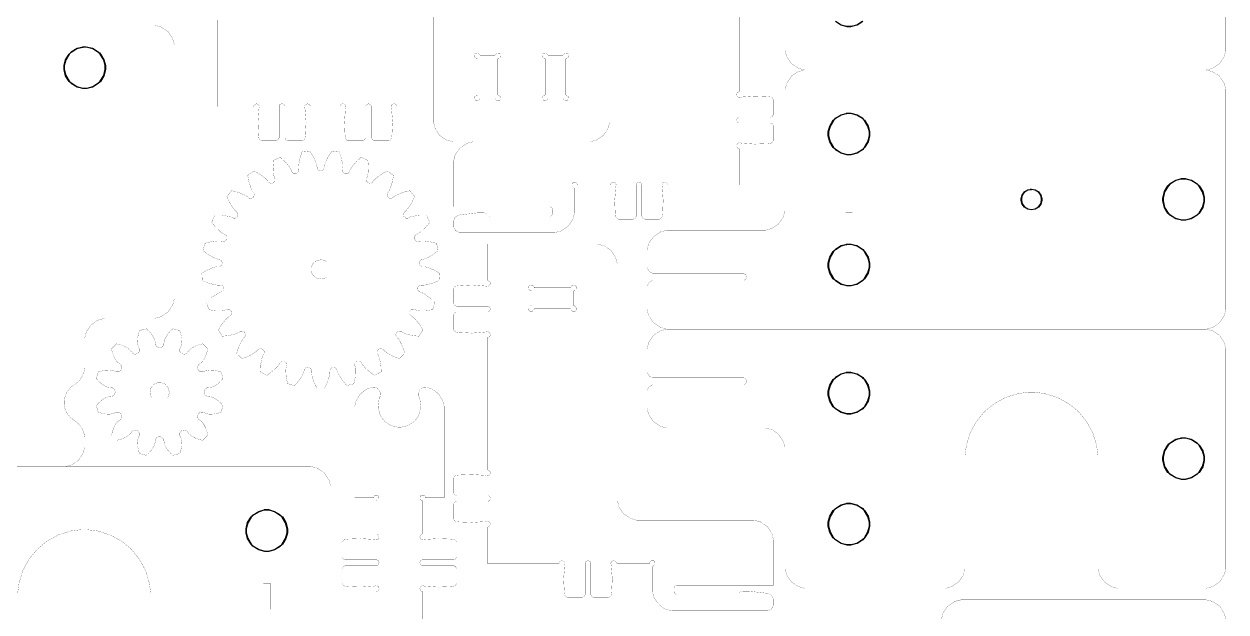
# Model space of a CAD drawing. Extents: x 0.1 to 59.9, y 0.1 to 11.9.
# Drawn here: x 52.88 to 59.83, y 4.11 to 7.5 of the extents above; entities that cross this region are included whole.
import ezdxf

# ---------------------------------------------------------------- set-up
doc = ezdxf.new("R2010")
doc.units = 0
doc.layers.add('L0D0_0', color=1, linetype='CONTINUOUS')

msp = doc.modelspace()

# ---------------------------------------------------------------- linework, layer by layer
at = {"layer": 'L0D0_0', "const_width": 0.001}
for points in [[(55.248, 6.946), (55.248, 8.664)], [(56.266, 6.946), (56.266, 8.664)], [(57.279, 8.606), (57.279, 7.36)], [(59.826, 8.606), (59.826, 7.36)], [(57.016, 7.11), (57.016, 7.875)], [(53.998, 7.023), (53.998, 7.523)], [(52.232, 7.493), (53.626, 7.493)], [(53.626, 7.493), (53.638, 7.493), (53.675, 7.483), (53.714, 7.456), (53.741, 7.416), (53.751, 7.38), (53.751, 7.368)], [(53.751, 7.368), (53.751, 5.926)], [(55.517, 7.318), (55.517, 7.321), (55.507, 7.333), (55.491, 7.332), (55.489, 7.329), (55.486, 7.327), (55.485, 7.311), (55.497, 7.301), (55.501, 7.301)], [(55.501, 7.09), (55.501, 7.301)], [(55.603, 7.318), (55.517, 7.318)], [(55.62, 7.301), (55.624, 7.301), (55.635, 7.311), (55.634, 7.327), (55.632, 7.329), (55.629, 7.332), (55.613, 7.333), (55.603, 7.321), (55.603, 7.318)], [(55.62, 7.09), (55.62, 7.301)], [(55.91, 7.318), (55.91, 7.321), (55.9, 7.333), (55.884, 7.332), (55.882, 7.329), (55.879, 7.327), (55.878, 7.311), (55.89, 7.301), (55.893, 7.301)], [(55.893, 7.09), (55.893, 7.301)], [(55.996, 7.318), (55.91, 7.318)], [(56.013, 7.301), (56.016, 7.301), (56.028, 7.311), (56.027, 7.327), (56.024, 7.329), (56.022, 7.332), (56.006, 7.333), (55.996, 7.321), (55.996, 7.318)], [(56.013, 7.09), (56.013, 7.301)], [(57.279, 7.36), (57.279, 7.348), (57.289, 7.312), (57.316, 7.272), (57.355, 7.245), (57.392, 7.235), (57.404, 7.235)], [(59.701, 7.235), (59.713, 7.235), (59.75, 7.245), (59.79, 7.272), (59.816, 7.312), (59.826, 7.348), (59.826, 7.36)], [(57.279, 7.11), (57.279, 7.122), (57.289, 7.159), (57.316, 7.199), (57.355, 7.225), (57.392, 7.235), (57.404, 7.235)], [(59.701, 7.235), (57.404, 7.235)], [(59.701, 7.235), (59.713, 7.235), (59.75, 7.225), (59.79, 7.199), (59.816, 7.159), (59.826, 7.122), (59.826, 7.11)], [(55.501, 7.09), (55.497, 7.09), (55.485, 7.08), (55.486, 7.064), (55.489, 7.062), (55.491, 7.059), (55.507, 7.058), (55.517, 7.07), (55.517, 7.073)], [(55.603, 7.073), (55.603, 7.07), (55.613, 7.058), (55.629, 7.059), (55.632, 7.062), (55.634, 7.064), (55.635, 7.08), (55.624, 7.09), (55.62, 7.09)], [(55.893, 7.09), (55.89, 7.09), (55.878, 7.08), (55.879, 7.064), (55.882, 7.062), (55.884, 7.059), (55.9, 7.058), (55.91, 7.07), (55.91, 7.073)], [(55.996, 7.073), (55.996, 7.07), (56.006, 7.058), (56.022, 7.059), (56.024, 7.062), (56.027, 7.064), (56.028, 7.08), (56.016, 7.09), (56.013, 7.09)], [(57.016, 7.11), (57.013, 7.11), (57.004, 7.105), (56.999, 7.096), (56.999, 7.093), (56.999, 7.09), (57.004, 7.081), (57.013, 7.076), (57.016, 7.076)], [(57.195, 7.079), (57.18, 7.081), (57.105, 7.084), (57.03, 7.079), (57.016, 7.076)], [(57.279, 6.435), (57.279, 7.11)], [(59.826, 5.864), (59.826, 7.11)], [(53.998, 7.023), (54.208, 7.023)], [(54.242, 7.023), (54.242, 7.026), (54.237, 7.036), (54.225, 7.04), (54.214, 7.036), (54.208, 7.026), (54.208, 7.023)], [(54.242, 7.023), (54.239, 7.008), (54.234, 6.934), (54.237, 6.859), (54.239, 6.844)], [(54.39, 7.023), (54.39, 7.026), (54.384, 7.036), (54.373, 7.04), (54.361, 7.036), (54.356, 7.026), (54.356, 7.023)], [(54.356, 7.023), (54.356, 6.846)], [(54.39, 7.023), (54.39, 6.846)], [(54.537, 7.023), (54.537, 7.026), (54.532, 7.036), (54.52, 7.04), (54.509, 7.036), (54.504, 7.026), (54.504, 7.023)], [(54.506, 6.844), (54.508, 6.859), (54.512, 6.934), (54.506, 7.008), (54.504, 7.023)], [(54.537, 7.023), (54.708, 7.023)], [(54.742, 7.023), (54.742, 7.026), (54.737, 7.036), (54.725, 7.04), (54.714, 7.036), (54.708, 7.026), (54.708, 7.023)], [(54.742, 7.023), (54.739, 7.008), (54.734, 6.934), (54.737, 6.859), (54.739, 6.844)], [(54.89, 7.023), (54.89, 7.026), (54.884, 7.036), (54.873, 7.04), (54.861, 7.036), (54.856, 7.026), (54.856, 7.023)], [(54.856, 7.023), (54.856, 6.846)], [(54.89, 7.023), (54.89, 6.846)], [(55.037, 7.023), (55.037, 7.026), (55.032, 7.036), (55.02, 7.04), (55.009, 7.036), (55.004, 7.026), (55.004, 7.023)], [(55.006, 6.844), (55.008, 6.859), (55.012, 6.934), (55.006, 7.008), (55.004, 7.023)], [(55.037, 7.023), (55.248, 7.023)], [(55.603, 7.073), (55.517, 7.073)], [(55.996, 7.073), (55.91, 7.073)], [(57.212, 7.059), (57.212, 7.063), (57.207, 7.072), (57.198, 7.079), (57.195, 7.079)], [(57.212, 7.059), (57.212, 6.982)], [(55.248, 6.946), (55.248, 6.933), (55.258, 6.897), (55.284, 6.857), (55.324, 6.83), (55.361, 6.821), (55.373, 6.821)], [(56.141, 6.821), (56.153, 6.821), (56.189, 6.83), (56.229, 6.857), (56.256, 6.897), (56.266, 6.933), (56.266, 6.946)], [(57.016, 6.962), (57.012, 6.962), (57.003, 6.957), (56.999, 6.946), (57.003, 6.934), (57.012, 6.929), (57.016, 6.929)], [(57.193, 6.962), (57.016, 6.962)], [(57.193, 6.962), (57.196, 6.962), (57.207, 6.968), (57.212, 6.978), (57.212, 6.982)], [(57.193, 6.929), (57.016, 6.929)], [(57.212, 6.909), (57.212, 6.913), (57.207, 6.923), (57.196, 6.929), (57.193, 6.929)], [(57.212, 6.832), (57.212, 6.909)], [(54.239, 6.844), (54.24, 6.841), (54.246, 6.831), (54.256, 6.826), (54.259, 6.826)], [(54.336, 6.826), (54.259, 6.826)], [(54.336, 6.826), (54.34, 6.826), (54.35, 6.832), (54.356, 6.843), (54.356, 6.846)], [(54.39, 6.846), (54.39, 6.843), (54.395, 6.832), (54.406, 6.826), (54.409, 6.826)], [(54.409, 6.826), (54.487, 6.826)], [(54.487, 6.826), (54.49, 6.826), (54.5, 6.831), (54.506, 6.841), (54.506, 6.844)], [(54.739, 6.844), (54.74, 6.841), (54.746, 6.831), (54.756, 6.826), (54.759, 6.826)], [(54.836, 6.826), (54.759, 6.826)], [(54.836, 6.826), (54.84, 6.826), (54.85, 6.832), (54.856, 6.843), (54.856, 6.846)], [(54.89, 6.846), (54.89, 6.843), (54.895, 6.832), (54.906, 6.826), (54.909, 6.826)], [(54.909, 6.826), (54.987, 6.826)], [(54.987, 6.826), (54.99, 6.826), (55, 6.831), (55.006, 6.841), (55.006, 6.844)], [(55.489, 6.821), (55.476, 6.821), (55.44, 6.811), (55.4, 6.784), (55.373, 6.744), (55.364, 6.708), (55.364, 6.696)], [(56.141, 6.821), (55.373, 6.821)], [(57.016, 6.815), (57.012, 6.815), (57.003, 6.809), (56.999, 6.798), (57.003, 6.786), (57.012, 6.781), (57.016, 6.781)], [(57.016, 6.815), (57.03, 6.812), (57.105, 6.807), (57.18, 6.81), (57.195, 6.812)], [(57.195, 6.812), (57.198, 6.812), (57.207, 6.819), (57.212, 6.828), (57.212, 6.832)], [(54.47, 6.659), (54.469, 6.674), (54.47, 6.689), (54.477, 6.726), (54.489, 6.762)], [(54.532, 6.767), (54.528, 6.767), (54.492, 6.763), (54.489, 6.762)], [(54.576, 6.672), (54.573, 6.687), (54.568, 6.702), (54.553, 6.736), (54.532, 6.767)], [(54.617, 6.672), (54.619, 6.687), (54.624, 6.702), (54.64, 6.736), (54.661, 6.767)], [(54.704, 6.762), (54.7, 6.763), (54.664, 6.767), (54.661, 6.767)], [(54.723, 6.659), (54.724, 6.674), (54.723, 6.689), (54.716, 6.726), (54.704, 6.762)], [(57.016, 6.571), (57.016, 6.781)], [(54.331, 6.609), (54.326, 6.624), (54.323, 6.639), (54.321, 6.676), (54.324, 6.714)], [(54.364, 6.73), (54.36, 6.729), (54.327, 6.715), (54.324, 6.714)], [(54.43, 6.649), (54.424, 6.662), (54.416, 6.676), (54.392, 6.704), (54.364, 6.73)], [(54.576, 6.672), (54.576, 6.669), (54.583, 6.658), (54.596, 6.653), (54.61, 6.658), (54.616, 6.669), (54.617, 6.672)], [(54.762, 6.649), (54.769, 6.662), (54.777, 6.676), (54.801, 6.704), (54.829, 6.73)], [(54.869, 6.714), (54.866, 6.715), (54.832, 6.729), (54.829, 6.73)], [(54.862, 6.609), (54.867, 6.624), (54.87, 6.639), (54.872, 6.676), (54.869, 6.714)], [(55.364, 6.696), (55.364, 6.446)], [(54.21, 6.652), (54.207, 6.65), (54.178, 6.629), (54.175, 6.626)], [(54.208, 6.527), (54.2, 6.539), (54.194, 6.554), (54.182, 6.589), (54.175, 6.626)], [(54.295, 6.59), (54.285, 6.601), (54.274, 6.612), (54.244, 6.634), (54.21, 6.652)], [(54.295, 6.59), (54.297, 6.587), (54.308, 6.58), (54.322, 6.583), (54.332, 6.593), (54.332, 6.606), (54.331, 6.609)], [(54.43, 6.649), (54.431, 6.645), (54.44, 6.636), (54.455, 6.635), (54.467, 6.643), (54.47, 6.655), (54.47, 6.659)], [(54.723, 6.659), (54.722, 6.655), (54.726, 6.643), (54.738, 6.635), (54.752, 6.636), (54.761, 6.645), (54.762, 6.649)], [(54.862, 6.609), (54.86, 6.606), (54.861, 6.593), (54.871, 6.583), (54.885, 6.58), (54.896, 6.587), (54.898, 6.59)], [(54.898, 6.59), (54.907, 6.601), (54.919, 6.612), (54.949, 6.634), (54.982, 6.652)], [(55.017, 6.626), (55.014, 6.629), (54.985, 6.65), (54.982, 6.652)], [(54.984, 6.527), (54.993, 6.539), (54.999, 6.554), (55.011, 6.589), (55.017, 6.626)], [(54.081, 6.538), (54.079, 6.535), (54.056, 6.507), (54.054, 6.505)], [(54.179, 6.499), (54.166, 6.508), (54.153, 6.515), (54.118, 6.529), (54.081, 6.538)], [(54.179, 6.499), (54.181, 6.496), (54.193, 6.493), (54.207, 6.499), (54.213, 6.512), (54.211, 6.524), (54.208, 6.527)], [(54.984, 6.527), (54.982, 6.524), (54.979, 6.512), (54.986, 6.499), (54.999, 6.493), (55.011, 6.496), (55.014, 6.499)], [(55.014, 6.499), (55.026, 6.508), (55.04, 6.515), (55.074, 6.529), (55.111, 6.538)], [(55.139, 6.505), (55.137, 6.507), (55.114, 6.535), (55.111, 6.538)], [(56.08, 6.571), (56.08, 6.574), (56.07, 6.586), (56.054, 6.585), (56.051, 6.582), (56.049, 6.58), (56.048, 6.564), (56.059, 6.554), (56.063, 6.554)], [(56.063, 6.422), (56.063, 6.554)], [(56.08, 6.571), (56.269, 6.571)], [(56.303, 6.571), (56.303, 6.574), (56.298, 6.583), (56.286, 6.587), (56.275, 6.583), (56.269, 6.574), (56.269, 6.571)], [(56.303, 6.571), (56.301, 6.556), (56.295, 6.481), (56.298, 6.406), (56.3, 6.391)], [(56.452, 6.571), (56.452, 6.574), (56.447, 6.583), (56.435, 6.587), (56.424, 6.583), (56.419, 6.574), (56.419, 6.571)], [(56.419, 6.393), (56.419, 6.571)], [(56.452, 6.393), (56.452, 6.571)], [(56.601, 6.571), (56.601, 6.574), (56.596, 6.583), (56.584, 6.587), (56.573, 6.583), (56.568, 6.574), (56.568, 6.571)], [(56.57, 6.391), (56.572, 6.406), (56.575, 6.481), (56.57, 6.556), (56.568, 6.571)], [(56.601, 6.571), (57.016, 6.571)], [(57.629, 6.563), (57.668, 6.563)], [(57.629, 6.412), (57.629, 6.563)], [(57.668, 6.412), (57.668, 6.563)], [(54.11, 6.416), (54.099, 6.427), (54.089, 6.439), (54.07, 6.47), (54.054, 6.505)], [(55.082, 6.416), (55.093, 6.427), (55.103, 6.439), (55.123, 6.47), (55.139, 6.505)], [(53.985, 6.396), (53.983, 6.392), (53.968, 6.36), (53.966, 6.356)], [(54.089, 6.382), (54.075, 6.388), (54.059, 6.391), (54.023, 6.396), (53.985, 6.396)], [(54.089, 6.382), (54.092, 6.38), (54.104, 6.38), (54.116, 6.389), (54.119, 6.403), (54.113, 6.414), (54.11, 6.416)], [(55.082, 6.416), (55.079, 6.414), (55.074, 6.403), (55.077, 6.389), (55.088, 6.38), (55.101, 6.38), (55.104, 6.382)], [(55.104, 6.382), (55.118, 6.388), (55.133, 6.391), (55.17, 6.396), (55.208, 6.396)], [(55.227, 6.356), (55.225, 6.36), (55.21, 6.392), (55.208, 6.396)], [(55.364, 6.446), (55.919, 6.446)], [(55.396, 6.397), (55.391, 6.396), (55.373, 6.384), (55.364, 6.365), (55.364, 6.358)], [(55.537, 6.41), (55.502, 6.41), (55.407, 6.399), (55.396, 6.397)], [(55.571, 6.39), (55.569, 6.393), (55.557, 6.405), (55.542, 6.41), (55.537, 6.41)], [(55.571, 6.39), (55.919, 6.39)], [(55.938, 6.426), (55.938, 6.429), (55.932, 6.44), (55.922, 6.446), (55.919, 6.446)], [(55.919, 6.39), (55.922, 6.39), (55.932, 6.396), (55.938, 6.407), (55.938, 6.41)], [(55.938, 6.41), (55.938, 6.426)], [(55.938, 6.297), (55.95, 6.297), (55.987, 6.306), (56.027, 6.333), (56.053, 6.373), (56.063, 6.41), (56.063, 6.422)], [(56.3, 6.391), (56.301, 6.388), (56.307, 6.379), (56.317, 6.374), (56.32, 6.374)], [(56.399, 6.374), (56.402, 6.374), (56.413, 6.379), (56.419, 6.39), (56.419, 6.393)], [(56.452, 6.393), (56.452, 6.39), (56.458, 6.379), (56.468, 6.374), (56.472, 6.374)], [(56.551, 6.374), (56.554, 6.374), (56.564, 6.379), (56.57, 6.388), (56.57, 6.391)], [(57.279, 6.435), (57.279, 6.423), (57.269, 6.386), (57.242, 6.347), (57.203, 6.32), (57.166, 6.31), (57.154, 6.31)], [(57.629, 6.412), (57.668, 6.412)], [(54.043, 6.285), (54.03, 6.292), (54.017, 6.301), (53.99, 6.327), (53.966, 6.356)], [(55.15, 6.285), (55.163, 6.292), (55.176, 6.301), (55.203, 6.327), (55.227, 6.356)], [(55.364, 6.358), (55.364, 6.336)], [(55.364, 6.336), (55.364, 6.329), (55.375, 6.308), (55.396, 6.297), (55.403, 6.297)], [(56.32, 6.374), (56.399, 6.374)], [(56.551, 6.374), (56.472, 6.374)], [(54.03, 6.246), (54.034, 6.245), (54.046, 6.248), (54.055, 6.26), (54.055, 6.274), (54.046, 6.284), (54.043, 6.285)], [(55.15, 6.285), (55.146, 6.284), (55.138, 6.274), (55.138, 6.26), (55.146, 6.248), (55.159, 6.245), (55.162, 6.246)], [(55.403, 6.297), (55.938, 6.297)], [(56.482, 6.185), (56.482, 6.197), (56.492, 6.234), (56.519, 6.273), (56.559, 6.3), (56.595, 6.31), (56.607, 6.31)], [(56.607, 6.31), (57.154, 6.31)], [(53.926, 6.234), (53.925, 6.23), (53.919, 6.195), (53.918, 6.191)], [(54.01, 6.141), (53.996, 6.145), (53.981, 6.15), (53.949, 6.168), (53.918, 6.191)], [(54.03, 6.246), (54.015, 6.248), (54, 6.248), (53.963, 6.243), (53.926, 6.234)], [(55.162, 6.246), (55.177, 6.248), (55.193, 6.248), (55.23, 6.243), (55.267, 6.234)], [(55.182, 6.141), (55.197, 6.145), (55.212, 6.15), (55.244, 6.168), (55.275, 6.191)], [(55.275, 6.191), (55.274, 6.195), (55.267, 6.23), (55.267, 6.234)], [(55.56, 6.23), (56.185, 6.23)], [(55.56, 6.019), (55.56, 6.23)], [(56.185, 6.23), (56.197, 6.23), (56.234, 6.22), (56.274, 6.193), (56.3, 6.154), (56.31, 6.117), (56.31, 6.105)], [(56.482, 6.099), (56.482, 6.185)], [(54.008, 6.1), (54.011, 6.1), (54.023, 6.106), (54.028, 6.12), (54.024, 6.133), (54.014, 6.141), (54.01, 6.141)], [(54.629, 6.129), (54.623, 6.134), (54.6, 6.14), (54.571, 6.134), (54.549, 6.114), (54.54, 6.091), (54.54, 6.084), (54.54, 6.076), (54.549, 6.054), (54.571, 6.034), (54.6, 6.028), (54.623, 6.034), (54.629, 6.038)], [(54.629, 6.038), (54.629, 6.129)], [(55.182, 6.141), (55.179, 6.141), (55.168, 6.133), (55.164, 6.12), (55.17, 6.106), (55.181, 6.1), (55.185, 6.1)], [(54.008, 6.1), (53.993, 6.099), (53.978, 6.095), (53.943, 6.081), (53.91, 6.062)], [(53.91, 6.062), (53.91, 6.059), (53.912, 6.023), (53.913, 6.019)], [(55.185, 6.1), (55.2, 6.099), (55.215, 6.095), (55.25, 6.081), (55.283, 6.062)], [(55.28, 6.019), (55.28, 6.023), (55.283, 6.059), (55.283, 6.062)], [(56.31, 4.761), (56.31, 6.105)], [(56.522, 6.06), (56.515, 6.06), (56.494, 6.072), (56.482, 6.093), (56.482, 6.099)], [(56.522, 6.06), (57.037, 6.06)], [(57.037, 6.06), (57.041, 6.06), (57.052, 6.054), (57.057, 6.04), (57.052, 6.027), (57.041, 6.021), (57.037, 6.021)], [(54.015, 5.993), (53.999, 5.993), (53.984, 5.995), (53.948, 6.005), (53.913, 6.019)], [(54.022, 5.954), (54.026, 5.954), (54.035, 5.963), (54.037, 5.977), (54.03, 5.99), (54.018, 5.994), (54.015, 5.993)], [(55.178, 5.993), (55.174, 5.994), (55.163, 5.99), (55.155, 5.977), (55.158, 5.963), (55.167, 5.954), (55.171, 5.954)], [(55.178, 5.993), (55.193, 5.993), (55.209, 5.995), (55.245, 6.005), (55.28, 6.019)], [(55.364, 5.969), (55.364, 5.972), (55.368, 5.982), (55.378, 5.988), (55.381, 5.988)], [(55.381, 5.988), (55.396, 5.99), (55.471, 5.994), (55.545, 5.988), (55.56, 5.986)], [(55.56, 6.019), (55.563, 6.019), (55.572, 6.014), (55.577, 6.006), (55.577, 6.003), (55.577, 6), (55.572, 5.991), (55.563, 5.986), (55.56, 5.986)], [(55.813, 5.96), (55.809, 5.96), (55.798, 5.971), (55.799, 5.986), (55.801, 5.989), (55.804, 5.991), (55.82, 5.993), (55.83, 5.981), (55.83, 5.977)], [(56.041, 5.977), (55.83, 5.977)], [(56.041, 5.977), (56.041, 5.981), (56.051, 5.993), (56.067, 5.991), (56.069, 5.989), (56.072, 5.986), (56.073, 5.971), (56.061, 5.96), (56.057, 5.96)], [(56.482, 5.981), (56.482, 5.988), (56.494, 6.009), (56.515, 6.021), (56.522, 6.021)], [(56.482, 5.981), (56.482, 5.864)], [(56.522, 6.021), (57.037, 6.021)], [(53.751, 5.926), (53.751, 5.914), (53.741, 5.877), (53.714, 5.838), (53.675, 5.811), (53.638, 5.801), (53.626, 5.801)], [(54.022, 5.954), (54.008, 5.948), (53.994, 5.94), (53.964, 5.919), (53.937, 5.892)], [(55.171, 5.954), (55.185, 5.948), (55.198, 5.94), (55.228, 5.919), (55.256, 5.892)], [(55.364, 5.969), (55.364, 5.891)], [(55.813, 5.875), (55.813, 5.96)], [(56.057, 5.875), (56.057, 5.96)], [(53.937, 5.892), (53.938, 5.889), (53.949, 5.854), (53.95, 5.851)], [(54.055, 5.852), (54.041, 5.848), (54.025, 5.846), (53.988, 5.846), (53.95, 5.851)], [(54.073, 5.815), (54.076, 5.817), (54.083, 5.827), (54.081, 5.841), (54.071, 5.852), (54.059, 5.853), (54.055, 5.852)], [(55.137, 5.852), (55.134, 5.853), (55.121, 5.852), (55.111, 5.841), (55.11, 5.827), (55.117, 5.817), (55.12, 5.815)], [(55.137, 5.852), (55.152, 5.848), (55.168, 5.846), (55.205, 5.846), (55.242, 5.851)], [(55.242, 5.851), (55.244, 5.854), (55.255, 5.889), (55.256, 5.892)], [(55.383, 5.872), (55.38, 5.872), (55.369, 5.878), (55.364, 5.888), (55.364, 5.891)], [(55.364, 5.819), (55.364, 5.822), (55.369, 5.832), (55.38, 5.838), (55.383, 5.838)], [(55.383, 5.872), (55.56, 5.872)], [(55.383, 5.838), (55.56, 5.838)], [(55.56, 5.872), (55.563, 5.872), (55.573, 5.866), (55.577, 5.855), (55.573, 5.844), (55.563, 5.838), (55.56, 5.838)], [(55.83, 5.858), (55.83, 5.854), (55.82, 5.843), (55.804, 5.843), (55.801, 5.846), (55.799, 5.849), (55.798, 5.864), (55.809, 5.875), (55.813, 5.875)], [(56.041, 5.858), (55.83, 5.858)], [(56.057, 5.875), (56.061, 5.875), (56.073, 5.864), (56.072, 5.849), (56.069, 5.846), (56.067, 5.843), (56.051, 5.843), (56.041, 5.854), (56.041, 5.858)], [(56.607, 5.739), (56.595, 5.739), (56.559, 5.749), (56.519, 5.776), (56.492, 5.816), (56.482, 5.852), (56.482, 5.864)], [(59.826, 5.864), (59.826, 5.852), (59.816, 5.816), (59.79, 5.776), (59.75, 5.749), (59.713, 5.739), (59.701, 5.739)], [(53.233, 5.676), (53.233, 5.688), (53.243, 5.725), (53.27, 5.764), (53.31, 5.791), (53.346, 5.801), (53.358, 5.801)], [(53.626, 5.801), (53.358, 5.801)], [(54.073, 5.815), (54.06, 5.806), (54.049, 5.795), (54.025, 5.767), (54.005, 5.734)], [(55.12, 5.815), (55.132, 5.806), (55.144, 5.795), (55.167, 5.767), (55.187, 5.734)], [(55.364, 5.741), (55.364, 5.819)], [(53.548, 5.628), (53.541, 5.645), (53.538, 5.664), (53.539, 5.688), (53.544, 5.713), (53.55, 5.73)], [(53.589, 5.741), (53.586, 5.74), (53.553, 5.732), (53.55, 5.73)], [(53.642, 5.653), (53.639, 5.671), (53.632, 5.689), (53.619, 5.71), (53.603, 5.729), (53.589, 5.741)], [(53.69, 5.653), (53.693, 5.671), (53.699, 5.689), (53.713, 5.71), (53.729, 5.729), (53.743, 5.741)], [(53.782, 5.73), (53.779, 5.732), (53.746, 5.74), (53.743, 5.741)], [(53.784, 5.628), (53.791, 5.645), (53.794, 5.664), (53.793, 5.688), (53.788, 5.713), (53.782, 5.73)], [(54.005, 5.734), (54.007, 5.731), (54.026, 5.701), (54.028, 5.698)], [(54.13, 5.724), (54.117, 5.717), (54.102, 5.711), (54.066, 5.702), (54.028, 5.698)], [(54.156, 5.693), (54.159, 5.696), (54.163, 5.707), (54.158, 5.721), (54.145, 5.728), (54.133, 5.727), (54.13, 5.724)], [(55.063, 5.724), (55.06, 5.727), (55.047, 5.728), (55.035, 5.721), (55.03, 5.707), (55.034, 5.696), (55.037, 5.693)], [(55.063, 5.724), (55.076, 5.717), (55.09, 5.711), (55.127, 5.702), (55.164, 5.698)], [(55.164, 5.698), (55.166, 5.701), (55.186, 5.731), (55.187, 5.734)], [(55.381, 5.722), (55.378, 5.722), (55.368, 5.728), (55.364, 5.738), (55.364, 5.741)], [(55.56, 5.724), (55.545, 5.722), (55.471, 5.716), (55.396, 5.72), (55.381, 5.722)], [(55.56, 5.724), (55.563, 5.724), (55.573, 5.719), (55.577, 5.707), (55.573, 5.696), (55.563, 5.691), (55.56, 5.691)], [(56.607, 5.739), (56.595, 5.739), (56.559, 5.729), (56.519, 5.703), (56.492, 5.663), (56.482, 5.626), (56.482, 5.614)], [(59.701, 5.739), (56.607, 5.739)], [(59.826, 5.614), (59.826, 5.626), (59.816, 5.663), (59.79, 5.703), (59.75, 5.729), (59.713, 5.739), (59.701, 5.739)], [(53.233, 5.676), (53.233, 5.526)], [(53.417, 5.654), (53.414, 5.651), (53.39, 5.627), (53.388, 5.625)], [(53.438, 5.536), (53.423, 5.547), (53.411, 5.561), (53.4, 5.583), (53.392, 5.607), (53.388, 5.625)], [(53.506, 5.604), (53.495, 5.618), (53.48, 5.63), (53.459, 5.642), (53.435, 5.65), (53.417, 5.654)], [(53.506, 5.604), (53.509, 5.6), (53.522, 5.594), (53.538, 5.597), (53.549, 5.61), (53.55, 5.624), (53.548, 5.628)], [(53.642, 5.653), (53.642, 5.649), (53.65, 5.637), (53.666, 5.632), (53.682, 5.637), (53.69, 5.649), (53.69, 5.653)], [(53.784, 5.628), (53.782, 5.624), (53.783, 5.61), (53.794, 5.597), (53.81, 5.594), (53.823, 5.6), (53.826, 5.604)], [(53.826, 5.604), (53.837, 5.618), (53.852, 5.63), (53.873, 5.642), (53.897, 5.65), (53.915, 5.654)], [(53.894, 5.536), (53.909, 5.547), (53.921, 5.561), (53.932, 5.583), (53.94, 5.607), (53.944, 5.625)], [(53.944, 5.625), (53.942, 5.627), (53.918, 5.651), (53.915, 5.654)], [(54.156, 5.693), (54.146, 5.681), (54.138, 5.668), (54.122, 5.635), (54.111, 5.598)], [(54.267, 5.596), (54.269, 5.599), (54.27, 5.611), (54.262, 5.623), (54.248, 5.627), (54.236, 5.623), (54.234, 5.62)], [(54.959, 5.62), (54.956, 5.623), (54.945, 5.627), (54.931, 5.623), (54.923, 5.611), (54.924, 5.599), (54.926, 5.596)], [(55.037, 5.693), (55.047, 5.681), (55.055, 5.668), (55.071, 5.635), (55.082, 5.598)], [(55.56, 4.926), (55.56, 5.691)], [(54.111, 5.598), (54.113, 5.596), (54.14, 5.571), (54.142, 5.569)], [(54.234, 5.62), (54.223, 5.609), (54.21, 5.6), (54.178, 5.582), (54.142, 5.569)], [(54.267, 5.596), (54.26, 5.582), (54.256, 5.567), (54.249, 5.531), (54.247, 5.493)], [(54.399, 5.529), (54.4, 5.533), (54.398, 5.545), (54.387, 5.555), (54.372, 5.555), (54.362, 5.548), (54.361, 5.544)], [(54.832, 5.544), (54.83, 5.548), (54.82, 5.555), (54.806, 5.555), (54.795, 5.545), (54.793, 5.533), (54.794, 5.529)], [(54.926, 5.596), (54.932, 5.582), (54.937, 5.567), (54.944, 5.531), (54.946, 5.493)], [(54.959, 5.62), (54.97, 5.609), (54.982, 5.6), (55.015, 5.582), (55.05, 5.569)], [(55.05, 5.569), (55.053, 5.571), (55.079, 5.596), (55.082, 5.598)], [(56.482, 5.614), (56.482, 5.497)], [(59.826, 4.368), (59.826, 5.614)], [(53.233, 5.526), (53.233, 5.518), (53.229, 5.493), (53.217, 5.464), (53.198, 5.438), (53.179, 5.422), (53.172, 5.418)], [(53.311, 5.492), (53.31, 5.489), (53.301, 5.456), (53.301, 5.452)], [(53.413, 5.493), (53.396, 5.5), (53.378, 5.503), (53.353, 5.502), (53.329, 5.497), (53.311, 5.492)], [(53.413, 5.493), (53.417, 5.492), (53.432, 5.493), (53.444, 5.504), (53.448, 5.52), (53.441, 5.533), (53.438, 5.536)], [(53.894, 5.536), (53.891, 5.533), (53.884, 5.52), (53.888, 5.504), (53.9, 5.493), (53.915, 5.492), (53.919, 5.493)], [(53.919, 5.493), (53.935, 5.5), (53.954, 5.503), (53.979, 5.502), (54.003, 5.497), (54.021, 5.492)], [(54.031, 5.452), (54.031, 5.456), (54.022, 5.489), (54.021, 5.492)], [(54.247, 5.493), (54.25, 5.491), (54.281, 5.474), (54.285, 5.472)], [(54.361, 5.544), (54.353, 5.531), (54.343, 5.519), (54.316, 5.494), (54.285, 5.472)], [(54.399, 5.529), (54.396, 5.514), (54.395, 5.499), (54.397, 5.462), (54.405, 5.424)], [(54.502, 5.503), (54.498, 5.488), (54.491, 5.474), (54.471, 5.443), (54.447, 5.414)], [(54.543, 5.497), (54.543, 5.501), (54.538, 5.513), (54.525, 5.519), (54.511, 5.516), (54.503, 5.506), (54.502, 5.503)], [(54.543, 5.497), (54.544, 5.482), (54.547, 5.467), (54.558, 5.432), (54.575, 5.397)], [(54.65, 5.497), (54.649, 5.482), (54.646, 5.467), (54.635, 5.432), (54.618, 5.397)], [(54.69, 5.503), (54.69, 5.506), (54.682, 5.516), (54.668, 5.519), (54.655, 5.513), (54.65, 5.501), (54.65, 5.497)], [(54.69, 5.503), (54.695, 5.488), (54.702, 5.474), (54.722, 5.443), (54.746, 5.414)], [(54.794, 5.529), (54.797, 5.514), (54.798, 5.499), (54.796, 5.462), (54.788, 5.424)], [(54.832, 5.544), (54.84, 5.531), (54.85, 5.519), (54.877, 5.494), (54.908, 5.472)], [(54.908, 5.472), (54.911, 5.474), (54.943, 5.491), (54.946, 5.493)], [(56.482, 5.497), (56.482, 5.49), (56.494, 5.469), (56.515, 5.458), (56.522, 5.458)], [(53.172, 5.212), (53.166, 5.216), (53.148, 5.232), (53.129, 5.256), (53.118, 5.284), (53.114, 5.308), (53.114, 5.315), (53.114, 5.323), (53.118, 5.346), (53.129, 5.374), (53.148, 5.399), (53.166, 5.414), (53.172, 5.418)], [(53.388, 5.4), (53.37, 5.402), (53.353, 5.409), (53.332, 5.422), (53.313, 5.439), (53.301, 5.452)], [(53.711, 5.343), (53.716, 5.349), (53.722, 5.372), (53.716, 5.401), (53.696, 5.423), (53.673, 5.431), (53.666, 5.431), (53.658, 5.431), (53.636, 5.423), (53.616, 5.401), (53.61, 5.372), (53.616, 5.349), (53.621, 5.343)], [(53.944, 5.4), (53.962, 5.402), (53.979, 5.409), (54, 5.422), (54.019, 5.439), (54.031, 5.452)], [(54.405, 5.424), (54.408, 5.423), (54.443, 5.414), (54.447, 5.414)], [(54.746, 5.414), (54.75, 5.414), (54.785, 5.423), (54.788, 5.424)], [(56.522, 5.418), (56.515, 5.418), (56.494, 5.407), (56.482, 5.386), (56.482, 5.379)], [(56.522, 5.458), (57.037, 5.458)], [(56.522, 5.418), (57.037, 5.418)], [(57.037, 5.418), (57.041, 5.418), (57.052, 5.425), (57.057, 5.438), (57.052, 5.452), (57.041, 5.458), (57.037, 5.458)], [(53.388, 5.351), (53.37, 5.349), (53.353, 5.342), (53.332, 5.329), (53.313, 5.312), (53.301, 5.299)], [(53.388, 5.351), (53.393, 5.352), (53.405, 5.36), (53.41, 5.376), (53.405, 5.391), (53.393, 5.4), (53.388, 5.4)], [(53.944, 5.4), (53.939, 5.4), (53.927, 5.391), (53.922, 5.376), (53.927, 5.36), (53.939, 5.352), (53.944, 5.351)], [(53.944, 5.351), (53.962, 5.349), (53.979, 5.342), (54, 5.329), (54.019, 5.312), (54.031, 5.299)], [(54.575, 5.397), (54.578, 5.397), (54.614, 5.397), (54.618, 5.397)], [(54.793, 5.28), (54.793, 5.292), (54.801, 5.325), (54.824, 5.363), (54.859, 5.391), (54.892, 5.403), (54.903, 5.404)], [(54.903, 5.404), (54.908, 5.404), (54.922, 5.399), (54.936, 5.386), (54.942, 5.368), (54.941, 5.353), (54.939, 5.349)], [(55.164, 5.349), (55.169, 5.339), (55.175, 5.288), (55.162, 5.239), (55.156, 5.23), (55.152, 5.224), (55.136, 5.206), (55.111, 5.188), (55.082, 5.177), (55.059, 5.173), (55.051, 5.173), (55.044, 5.173), (55.021, 5.177), (54.992, 5.188), (54.967, 5.206), (54.951, 5.224), (54.947, 5.23), (54.941, 5.239), (54.928, 5.288), (54.934, 5.339), (54.939, 5.349)], [(55.164, 5.349), (55.162, 5.353), (55.161, 5.368), (55.167, 5.386), (55.181, 5.399), (55.195, 5.404), (55.2, 5.404)], [(55.2, 5.404), (55.211, 5.403), (55.244, 5.391), (55.279, 5.363), (55.302, 5.325), (55.31, 5.292), (55.31, 5.28)], [(56.482, 5.379), (56.482, 5.293)], [(59.087, 4.991), (59.087, 5.011), (59.079, 5.069), (59.057, 5.141), (59.021, 5.206), (58.974, 5.263), (58.918, 5.309), (58.852, 5.345), (58.78, 5.367), (58.722, 5.375), (58.703, 5.375), (58.684, 5.375), (58.626, 5.367), (58.554, 5.345), (58.488, 5.309), (58.432, 5.263), (58.385, 5.206), (58.349, 5.141), (58.327, 5.069), (58.319, 5.011), (58.319, 4.991)], [(53.301, 5.299), (53.301, 5.296), (53.31, 5.263), (53.311, 5.259)], [(53.621, 5.343), (53.711, 5.343)], [(54.021, 5.259), (54.022, 5.263), (54.031, 5.296), (54.031, 5.299)], [(54.793, 4.765), (54.793, 5.28)], [(55.31, 4.765), (55.31, 5.28)], [(56.482, 5.293), (56.482, 5.281), (56.492, 5.245), (56.519, 5.205), (56.559, 5.178), (56.595, 5.168), (56.607, 5.168)], [(53.172, 5.212), (53.179, 5.208), (53.198, 5.192), (53.217, 5.167), (53.229, 5.137), (53.233, 5.113), (53.233, 5.105)], [(53.413, 5.258), (53.396, 5.251), (53.378, 5.248), (53.353, 5.249), (53.329, 5.254), (53.311, 5.259)], [(53.438, 5.216), (53.423, 5.205), (53.411, 5.19), (53.4, 5.168), (53.392, 5.144), (53.388, 5.127)], [(53.438, 5.216), (53.441, 5.218), (53.448, 5.231), (53.444, 5.248), (53.432, 5.259), (53.417, 5.26), (53.413, 5.258)], [(53.919, 5.258), (53.915, 5.26), (53.9, 5.259), (53.888, 5.248), (53.884, 5.231), (53.891, 5.218), (53.894, 5.216)], [(53.894, 5.216), (53.909, 5.205), (53.921, 5.19), (53.932, 5.168), (53.94, 5.144), (53.944, 5.127)], [(53.919, 5.258), (53.935, 5.251), (53.954, 5.248), (53.979, 5.249), (54.003, 5.254), (54.021, 5.259)], [(53.506, 5.147), (53.495, 5.133), (53.48, 5.121), (53.459, 5.11), (53.435, 5.101), (53.417, 5.097)], [(53.548, 5.123), (53.55, 5.127), (53.549, 5.141), (53.538, 5.154), (53.522, 5.157), (53.509, 5.151), (53.506, 5.147)], [(53.826, 5.147), (53.823, 5.151), (53.81, 5.157), (53.794, 5.154), (53.783, 5.141), (53.782, 5.127), (53.784, 5.123)], [(53.826, 5.147), (53.837, 5.133), (53.852, 5.121), (53.873, 5.11), (53.897, 5.101), (53.915, 5.097)], [(56.607, 5.168), (57.154, 5.168)], [(57.279, 5.043), (57.279, 5.056), (57.269, 5.092), (57.242, 5.132), (57.203, 5.159), (57.166, 5.168), (57.154, 5.168)], [(53.233, 5.071), (53.233, 5.058), (53.223, 5.022), (53.197, 4.982), (53.157, 4.955), (53.121, 4.946), (53.108, 4.946)], [(53.233, 5.105), (53.233, 5.071)], [(53.388, 5.127), (53.39, 5.124), (53.414, 5.1), (53.417, 5.097)], [(53.548, 5.123), (53.541, 5.106), (53.538, 5.087), (53.539, 5.063), (53.544, 5.038), (53.55, 5.021)], [(53.642, 5.098), (53.639, 5.08), (53.632, 5.062), (53.619, 5.041), (53.603, 5.023), (53.589, 5.01)], [(53.69, 5.098), (53.69, 5.102), (53.682, 5.114), (53.666, 5.12), (53.65, 5.114), (53.642, 5.102), (53.642, 5.098)], [(53.69, 5.098), (53.693, 5.08), (53.699, 5.062), (53.713, 5.041), (53.729, 5.023), (53.743, 5.01)], [(53.784, 5.123), (53.791, 5.106), (53.794, 5.087), (53.793, 5.063), (53.788, 5.038), (53.782, 5.021)], [(53.915, 5.097), (53.918, 5.1), (53.942, 5.124), (53.944, 5.127)], [(53.55, 5.021), (53.553, 5.02), (53.586, 5.011), (53.589, 5.01)], [(53.743, 5.01), (53.746, 5.011), (53.779, 5.02), (53.782, 5.021)], [(57.279, 5.043), (57.279, 4.368)], [(57.629, 5.066), (57.629, 4.916)], [(57.629, 5.066), (57.668, 5.066)], [(57.668, 5.066), (57.668, 4.916)], [(52.232, 4.946), (54.529, 4.946)], [(54.529, 4.946), (54.541, 4.946), (54.578, 4.936), (54.618, 4.909), (54.644, 4.869), (54.654, 4.833), (54.654, 4.821)], [(58.319, 4.991), (58.319, 4.368)], [(59.087, 4.991), (59.087, 4.368)], [(55.364, 4.875), (55.364, 4.879), (55.368, 4.888), (55.378, 4.895), (55.381, 4.895)], [(55.364, 4.875), (55.364, 4.798)], [(55.381, 4.895), (55.396, 4.897), (55.471, 4.9), (55.545, 4.895), (55.56, 4.892)], [(55.56, 4.926), (55.563, 4.926), (55.572, 4.921), (55.577, 4.912), (55.577, 4.909), (55.577, 4.906), (55.572, 4.897), (55.563, 4.892), (55.56, 4.892)], [(57.629, 4.916), (57.668, 4.916)], [(54.654, 4.821), (54.654, 3.574)], [(55.383, 4.778), (55.38, 4.778), (55.369, 4.784), (55.364, 4.794), (55.364, 4.798)], [(54.793, 4.765), (54.901, 4.765)], [(54.901, 4.765), (54.901, 4.769), (54.911, 4.781), (54.927, 4.78), (54.929, 4.777), (54.932, 4.774), (54.933, 4.759), (54.922, 4.748), (54.918, 4.748)], [(54.918, 4.556), (54.918, 4.748)], [(55.185, 4.748), (55.181, 4.748), (55.17, 4.759), (55.171, 4.774), (55.174, 4.777), (55.176, 4.78), (55.192, 4.781), (55.202, 4.769), (55.202, 4.765)], [(55.185, 4.556), (55.185, 4.748)], [(55.202, 4.765), (55.31, 4.765)], [(55.364, 4.725), (55.364, 4.729), (55.369, 4.739), (55.38, 4.745), (55.383, 4.745)], [(55.364, 4.648), (55.364, 4.725)], [(55.383, 4.778), (55.56, 4.778)], [(55.383, 4.745), (55.56, 4.745)], [(55.56, 4.778), (55.563, 4.778), (55.573, 4.773), (55.577, 4.762), (55.573, 4.75), (55.563, 4.745), (55.56, 4.745)], [(56.435, 4.636), (56.423, 4.636), (56.387, 4.646), (56.347, 4.673), (56.32, 4.713), (56.31, 4.749), (56.31, 4.761)], [(55.381, 4.628), (55.378, 4.628), (55.368, 4.635), (55.364, 4.644), (55.364, 4.648)], [(55.56, 4.631), (55.545, 4.628), (55.471, 4.623), (55.396, 4.626), (55.381, 4.628)], [(55.56, 4.631), (55.563, 4.631), (55.573, 4.625), (55.577, 4.614), (55.573, 4.602), (55.563, 4.597), (55.56, 4.597)], [(55.56, 4.386), (55.56, 4.597)], [(57.087, 4.636), (56.435, 4.636)], [(57.087, 4.636), (57.1, 4.636), (57.136, 4.627), (57.176, 4.6), (57.203, 4.56), (57.212, 4.524), (57.212, 4.511)], [(52.846, 4.197), (52.846, 4.217), (52.854, 4.275), (52.876, 4.347), (52.912, 4.412), (52.959, 4.469), (53.016, 4.516), (53.081, 4.551), (53.153, 4.574), (53.211, 4.581), (53.23, 4.581), (53.25, 4.581), (53.308, 4.574), (53.38, 4.551), (53.445, 4.516), (53.502, 4.469), (53.548, 4.412), (53.584, 4.347), (53.606, 4.275), (53.614, 4.217), (53.614, 4.197)], [(54.721, 4.505), (54.721, 4.509), (54.726, 4.519), (54.735, 4.525), (54.738, 4.525)], [(54.738, 4.525), (54.753, 4.527), (54.828, 4.53), (54.903, 4.525), (54.918, 4.523)], [(54.918, 4.556), (54.921, 4.556), (54.93, 4.551), (54.934, 4.539), (54.93, 4.528), (54.921, 4.523), (54.918, 4.523)], [(55.185, 4.523), (55.182, 4.523), (55.173, 4.528), (55.169, 4.539), (55.173, 4.551), (55.182, 4.556), (55.185, 4.556)], [(55.185, 4.523), (55.2, 4.525), (55.275, 4.53), (55.35, 4.527), (55.365, 4.525)], [(55.365, 4.525), (55.368, 4.525), (55.377, 4.519), (55.382, 4.509), (55.382, 4.505)], [(54.721, 4.427), (54.721, 4.505)], [(55.382, 4.427), (55.382, 4.505)], [(57.212, 4.511), (57.212, 4.261)], [(54.741, 4.407), (54.737, 4.407), (54.727, 4.413), (54.721, 4.423), (54.721, 4.427)], [(54.918, 4.407), (54.741, 4.407)], [(54.918, 4.407), (54.921, 4.407), (54.93, 4.402), (54.934, 4.39), (54.93, 4.379), (54.921, 4.373), (54.918, 4.373)], [(55.185, 4.373), (55.182, 4.373), (55.173, 4.379), (55.169, 4.39), (55.173, 4.402), (55.182, 4.407), (55.185, 4.407)], [(55.185, 4.407), (55.363, 4.407)], [(55.382, 4.427), (55.382, 4.423), (55.376, 4.413), (55.366, 4.407), (55.363, 4.407)], [(55.975, 4.386), (55.56, 4.386)], [(55.975, 4.386), (55.975, 4.39), (55.98, 4.399), (55.991, 4.403), (56.003, 4.399), (56.008, 4.39), (56.008, 4.386)], [(56.006, 4.207), (56.004, 4.222), (56, 4.297), (56.006, 4.372), (56.008, 4.386)], [(56.124, 4.386), (56.124, 4.39), (56.129, 4.399), (56.14, 4.403), (56.152, 4.399), (56.157, 4.39), (56.157, 4.386)], [(56.124, 4.209), (56.124, 4.386)], [(56.157, 4.209), (56.157, 4.386)], [(56.273, 4.386), (56.273, 4.39), (56.278, 4.399), (56.29, 4.403), (56.301, 4.399), (56.306, 4.39), (56.306, 4.386)], [(56.273, 4.386), (56.275, 4.372), (56.281, 4.297), (56.277, 4.222), (56.275, 4.207)], [(56.496, 4.386), (56.306, 4.386)], [(56.496, 4.386), (56.496, 4.39), (56.506, 4.402), (56.522, 4.401), (56.524, 4.398), (56.527, 4.396), (56.528, 4.38), (56.516, 4.37), (56.513, 4.37)], [(54.721, 4.354), (54.721, 4.357), (54.727, 4.368), (54.737, 4.373), (54.741, 4.373)], [(54.721, 4.354), (54.721, 4.275)], [(54.918, 4.373), (54.741, 4.373)], [(55.185, 4.373), (55.363, 4.373)], [(55.363, 4.373), (55.366, 4.373), (55.376, 4.368), (55.382, 4.357), (55.382, 4.354)], [(55.382, 4.354), (55.382, 4.275)], [(56.513, 4.238), (56.513, 4.37)], [(57.279, 4.368), (57.279, 4.356), (57.289, 4.32), (57.316, 4.28), (57.355, 4.253), (57.392, 4.243), (57.404, 4.243)], [(58.194, 4.243), (58.206, 4.243), (58.243, 4.253), (58.283, 4.28), (58.309, 4.32), (58.319, 4.356), (58.319, 4.368)], [(59.087, 4.368), (59.087, 4.356), (59.097, 4.32), (59.123, 4.28), (59.163, 4.253), (59.2, 4.243), (59.212, 4.243)], [(59.701, 4.243), (59.713, 4.243), (59.75, 4.253), (59.79, 4.28), (59.816, 4.32), (59.826, 4.356), (59.826, 4.368)], [(54.265, 4.273), (54.304, 4.273)], [(54.265, 4.122), (54.265, 4.273)], [(54.304, 4.122), (54.304, 4.273)], [(54.738, 4.255), (54.735, 4.256), (54.726, 4.262), (54.721, 4.272), (54.721, 4.275)], [(54.918, 4.258), (54.903, 4.255), (54.828, 4.25), (54.753, 4.253), (54.738, 4.255)], [(54.918, 4.258), (54.921, 4.258), (54.93, 4.253), (54.934, 4.241), (54.93, 4.23), (54.921, 4.224), (54.918, 4.224)], [(55.185, 4.224), (55.182, 4.224), (55.173, 4.23), (55.169, 4.241), (55.173, 4.253), (55.182, 4.258), (55.185, 4.258)], [(55.365, 4.255), (55.35, 4.253), (55.275, 4.25), (55.2, 4.255), (55.185, 4.258)], [(55.382, 4.275), (55.382, 4.272), (55.377, 4.262), (55.368, 4.256), (55.365, 4.255)], [(56.638, 4.113), (56.625, 4.113), (56.589, 4.122), (56.549, 4.149), (56.522, 4.189), (56.513, 4.225), (56.513, 4.238)], [(56.638, 4.242), (56.638, 4.245), (56.643, 4.256), (56.654, 4.261), (56.657, 4.261)], [(56.638, 4.226), (56.638, 4.242)], [(57.212, 4.261), (56.657, 4.261)], [(58.194, 4.243), (57.404, 4.243)], [(59.212, 4.243), (59.701, 4.243)], [(53.614, 4.197), (53.614, 3.574)], [(54.918, 4.015), (54.918, 4.224)], [(55.185, 4.015), (55.185, 4.224)], [(56.025, 4.19), (56.022, 4.19), (56.012, 4.195), (56.006, 4.204), (56.006, 4.207)], [(56.025, 4.19), (56.104, 4.19)], [(56.124, 4.209), (56.124, 4.206), (56.118, 4.195), (56.108, 4.19), (56.104, 4.19)], [(56.177, 4.19), (56.173, 4.19), (56.163, 4.195), (56.157, 4.206), (56.157, 4.209)], [(56.256, 4.19), (56.177, 4.19)], [(56.275, 4.207), (56.275, 4.204), (56.269, 4.195), (56.259, 4.19), (56.256, 4.19)], [(56.657, 4.206), (56.654, 4.206), (56.643, 4.212), (56.638, 4.223), (56.638, 4.226)], [(57.005, 4.206), (56.657, 4.206)], [(57.005, 4.206), (57.007, 4.209), (57.019, 4.221), (57.034, 4.226), (57.039, 4.226)], [(57.039, 4.226), (57.074, 4.226), (57.169, 4.215), (57.18, 4.213)], [(57.18, 4.213), (57.185, 4.212), (57.203, 4.2), (57.212, 4.181), (57.212, 4.174)], [(57.212, 4.174), (57.212, 4.152)], [(58.182, 4.051), (58.182, 4.064), (58.192, 4.1), (58.219, 4.14), (58.259, 4.167), (58.295, 4.176), (58.307, 4.176)], [(59.701, 4.176), (58.307, 4.176)], [(59.701, 4.176), (59.713, 4.176), (59.75, 4.167), (59.79, 4.14), (59.816, 4.1), (59.826, 4.064), (59.826, 4.051)], [(54.265, 4.122), (54.304, 4.122)], [(57.173, 4.113), (56.638, 4.113)], [(57.212, 4.152), (57.212, 4.145), (57.201, 4.124), (57.18, 4.113), (57.173, 4.113)]]:
    msp.add_lwpolyline(points, dxfattribs=at)
at = {"layer": 'L0D0_0'}
for points in [[(57.728, 7.515), (57.695, 7.494), (57.66, 7.485), (57.637, 7.485), (57.603, 7.494), (57.57, 7.515)], [(57.571, 7.516), (57.604, 7.495), (57.637, 7.486), (57.66, 7.486), (57.694, 7.495), (57.727, 7.516)]]:
    msp.add_lwpolyline(points, dxfattribs=at)
for points in [[(53.222, 7.128), (53.188, 7.137), (53.154, 7.158), (53.143, 7.169), (53.123, 7.202), (53.114, 7.237), (53.114, 7.26), (53.123, 7.294), (53.143, 7.327), (53.154, 7.338), (53.188, 7.359), (53.221, 7.367), (53.225, 7.367), (53.189, 7.358), (53.155, 7.337), (53.144, 7.326), (53.124, 7.293), (53.115, 7.26), (53.115, 7.237), (53.124, 7.203), (53.144, 7.17), (53.155, 7.159), (53.189, 7.138), (53.222, 7.129), (53.245, 7.129), (53.278, 7.138), (53.311, 7.159), (53.317, 7.164), (53.323, 7.17), (53.343, 7.203), (53.352, 7.237), (53.352, 7.26), (53.343, 7.293), (53.323, 7.326), (53.317, 7.332), (53.311, 7.337), (53.278, 7.358), (53.241, 7.367), (53.221, 7.367), (53.225, 7.368), (53.241, 7.368), (53.279, 7.359), (53.312, 7.338), (53.318, 7.333), (53.324, 7.327), (53.344, 7.294), (53.353, 7.26), (53.353, 7.237), (53.344, 7.202), (53.324, 7.169), (53.318, 7.163), (53.312, 7.158), (53.279, 7.137), (53.245, 7.128)], [(57.637, 6.746), (57.603, 6.755), (57.57, 6.775), (57.558, 6.787), (57.538, 6.82), (57.529, 6.854), (57.529, 6.877), (57.538, 6.911), (57.558, 6.945), (57.564, 6.95), (57.57, 6.956), (57.603, 6.976), (57.633, 6.984), (57.637, 6.984), (57.604, 6.975), (57.571, 6.955), (57.565, 6.949), (57.559, 6.944), (57.539, 6.91), (57.53, 6.877), (57.53, 6.854), (57.539, 6.821), (57.559, 6.788), (57.571, 6.776), (57.604, 6.756), (57.637, 6.747), (57.66, 6.747), (57.694, 6.756), (57.727, 6.776), (57.732, 6.782), (57.738, 6.788), (57.758, 6.821), (57.767, 6.854), (57.767, 6.877), (57.758, 6.91), (57.738, 6.944), (57.732, 6.949), (57.727, 6.955), (57.694, 6.975), (57.66, 6.984), (57.633, 6.984), (57.637, 6.985), (57.66, 6.985), (57.695, 6.976), (57.728, 6.956), (57.733, 6.95), (57.739, 6.945), (57.759, 6.911), (57.768, 6.877), (57.768, 6.854), (57.759, 6.82), (57.739, 6.787), (57.733, 6.781), (57.728, 6.775), (57.695, 6.755), (57.66, 6.746)], [(59.57, 6.368), (59.536, 6.377), (59.503, 6.397), (59.497, 6.403), (59.491, 6.408), (59.471, 6.441), (59.462, 6.479), (59.462, 6.495), (59.471, 6.533), (59.491, 6.566), (59.503, 6.578), (59.536, 6.598), (59.566, 6.606), (59.57, 6.606), (59.537, 6.597), (59.504, 6.577), (59.492, 6.565), (59.472, 6.532), (59.463, 6.495), (59.463, 6.479), (59.472, 6.442), (59.492, 6.409), (59.498, 6.404), (59.504, 6.398), (59.537, 6.378), (59.57, 6.369), (59.593, 6.369), (59.626, 6.378), (59.66, 6.398), (59.665, 6.404), (59.671, 6.409), (59.691, 6.442), (59.7, 6.476), (59.7, 6.499), (59.691, 6.532), (59.671, 6.565), (59.665, 6.571), (59.66, 6.577), (59.626, 6.597), (59.593, 6.606), (59.566, 6.606), (59.57, 6.607), (59.593, 6.607), (59.627, 6.598), (59.661, 6.578), (59.666, 6.572), (59.672, 6.566), (59.692, 6.533), (59.701, 6.499), (59.701, 6.476), (59.692, 6.441), (59.672, 6.408), (59.666, 6.403), (59.661, 6.397), (59.627, 6.377), (59.593, 6.368)], [(58.703, 6.428), (58.681, 6.432), (58.662, 6.443), (58.649, 6.461), (58.644, 6.481), (58.644, 6.494), (58.649, 6.513), (58.662, 6.532), (58.681, 6.543), (58.696, 6.545), (58.703, 6.545), (58.682, 6.542), (58.663, 6.531), (58.65, 6.512), (58.645, 6.494), (58.645, 6.481), (58.65, 6.462), (58.663, 6.444), (58.682, 6.433), (58.703, 6.429), (58.724, 6.433), (58.743, 6.444), (58.756, 6.462), (58.761, 6.481), (58.761, 6.494), (58.756, 6.512), (58.743, 6.531), (58.724, 6.542), (58.703, 6.545), (58.696, 6.545), (58.703, 6.546), (58.725, 6.543), (58.744, 6.532), (58.757, 6.513), (58.762, 6.494), (58.762, 6.481), (58.757, 6.461), (58.744, 6.443), (58.725, 6.432)], [(57.637, 5.989), (57.603, 5.998), (57.57, 6.019), (57.564, 6.024), (57.558, 6.03), (57.538, 6.063), (57.529, 6.097), (57.529, 6.12), (57.538, 6.155), (57.558, 6.188), (57.564, 6.194), (57.57, 6.199), (57.603, 6.22), (57.633, 6.228), (57.637, 6.228), (57.604, 6.219), (57.571, 6.198), (57.565, 6.193), (57.559, 6.187), (57.539, 6.154), (57.53, 6.12), (57.53, 6.097), (57.539, 6.064), (57.559, 6.031), (57.565, 6.025), (57.571, 6.02), (57.604, 5.999), (57.637, 5.99), (57.66, 5.99), (57.694, 5.999), (57.727, 6.02), (57.738, 6.031), (57.758, 6.064), (57.767, 6.097), (57.767, 6.12), (57.758, 6.154), (57.738, 6.187), (57.727, 6.198), (57.694, 6.219), (57.66, 6.228), (57.633, 6.228), (57.637, 6.229), (57.66, 6.229), (57.695, 6.22), (57.728, 6.199), (57.739, 6.188), (57.759, 6.155), (57.768, 6.12), (57.768, 6.097), (57.759, 6.063), (57.739, 6.03), (57.728, 6.019), (57.695, 5.998), (57.66, 5.989)], [(57.637, 5.25), (57.603, 5.259), (57.57, 5.279), (57.564, 5.285), (57.558, 5.29), (57.538, 5.324), (57.529, 5.358), (57.529, 5.381), (57.538, 5.415), (57.558, 5.449), (57.564, 5.454), (57.57, 5.46), (57.603, 5.48), (57.633, 5.488), (57.637, 5.488), (57.604, 5.479), (57.571, 5.459), (57.565, 5.453), (57.559, 5.448), (57.539, 5.414), (57.53, 5.381), (57.53, 5.358), (57.539, 5.325), (57.559, 5.291), (57.565, 5.286), (57.571, 5.28), (57.604, 5.26), (57.637, 5.251), (57.66, 5.251), (57.694, 5.26), (57.727, 5.28), (57.732, 5.286), (57.738, 5.291), (57.758, 5.325), (57.767, 5.358), (57.767, 5.381), (57.758, 5.414), (57.738, 5.448), (57.732, 5.453), (57.727, 5.459), (57.694, 5.479), (57.66, 5.488), (57.633, 5.488), (57.637, 5.489), (57.66, 5.489), (57.695, 5.48), (57.728, 5.46), (57.733, 5.454), (57.739, 5.449), (57.759, 5.415), (57.768, 5.381), (57.768, 5.358), (57.759, 5.324), (57.739, 5.29), (57.733, 5.285), (57.728, 5.279), (57.695, 5.259), (57.66, 5.25)], [(59.57, 4.871), (59.536, 4.881), (59.503, 4.901), (59.497, 4.907), (59.491, 4.912), (59.471, 4.945), (59.462, 4.983), (59.462, 4.999), (59.471, 5.037), (59.491, 5.07), (59.497, 5.076), (59.503, 5.081), (59.536, 5.102), (59.566, 5.11), (59.57, 5.11), (59.537, 5.101), (59.504, 5.08), (59.498, 5.075), (59.492, 5.069), (59.472, 5.036), (59.463, 4.999), (59.463, 4.983), (59.472, 4.946), (59.492, 4.913), (59.498, 4.908), (59.504, 4.902), (59.537, 4.882), (59.57, 4.872), (59.593, 4.872), (59.626, 4.882), (59.66, 4.902), (59.665, 4.908), (59.671, 4.913), (59.691, 4.946), (59.7, 4.98), (59.7, 5.003), (59.691, 5.036), (59.671, 5.069), (59.66, 5.08), (59.626, 5.101), (59.593, 5.11), (59.566, 5.11), (59.57, 5.111), (59.593, 5.111), (59.627, 5.102), (59.661, 5.081), (59.672, 5.07), (59.692, 5.037), (59.701, 5.003), (59.701, 4.98), (59.692, 4.945), (59.672, 4.912), (59.666, 4.907), (59.661, 4.901), (59.627, 4.881), (59.593, 4.871)], [(57.637, 4.493), (57.603, 4.502), (57.57, 4.523), (57.564, 4.528), (57.558, 4.534), (57.538, 4.567), (57.529, 4.601), (57.529, 4.624), (57.538, 4.659), (57.558, 4.692), (57.564, 4.697), (57.57, 4.703), (57.603, 4.723), (57.634, 4.732), (57.637, 4.732), (57.604, 4.722), (57.571, 4.702), (57.565, 4.696), (57.559, 4.691), (57.539, 4.658), (57.53, 4.624), (57.53, 4.601), (57.539, 4.568), (57.559, 4.535), (57.565, 4.529), (57.571, 4.524), (57.604, 4.503), (57.637, 4.494), (57.66, 4.494), (57.694, 4.503), (57.727, 4.524), (57.738, 4.535), (57.758, 4.568), (57.767, 4.601), (57.767, 4.624), (57.758, 4.658), (57.738, 4.691), (57.732, 4.696), (57.727, 4.702), (57.694, 4.722), (57.66, 4.732), (57.634, 4.732), (57.637, 4.733), (57.66, 4.733), (57.695, 4.723), (57.728, 4.703), (57.733, 4.697), (57.739, 4.692), (57.759, 4.659), (57.768, 4.624), (57.768, 4.601), (57.759, 4.567), (57.739, 4.534), (57.728, 4.523), (57.695, 4.502), (57.66, 4.493)], [(54.273, 4.456), (54.239, 4.465), (54.205, 4.486), (54.194, 4.497), (54.174, 4.53), (54.165, 4.564), (54.165, 4.587), (54.174, 4.622), (54.194, 4.655), (54.2, 4.66), (54.205, 4.666), (54.239, 4.686), (54.27, 4.695), (54.273, 4.695), (54.24, 4.685), (54.206, 4.665), (54.201, 4.659), (54.195, 4.654), (54.175, 4.621), (54.166, 4.587), (54.166, 4.564), (54.175, 4.531), (54.195, 4.498), (54.206, 4.487), (54.24, 4.466), (54.273, 4.457), (54.296, 4.457), (54.329, 4.466), (54.362, 4.487), (54.368, 4.492), (54.374, 4.498), (54.394, 4.531), (54.403, 4.564), (54.403, 4.587), (54.394, 4.621), (54.374, 4.654), (54.368, 4.659), (54.362, 4.665), (54.329, 4.685), (54.296, 4.695), (54.27, 4.695), (54.273, 4.696), (54.296, 4.696), (54.33, 4.686), (54.363, 4.666), (54.369, 4.66), (54.375, 4.655), (54.395, 4.622), (54.404, 4.587), (54.404, 4.564), (54.395, 4.53), (54.375, 4.497), (54.369, 4.491), (54.363, 4.486), (54.33, 4.465), (54.296, 4.456)]]:
    msp.add_lwpolyline(points, close=True, dxfattribs=at)

doc.saveas('drawing.dxf')
